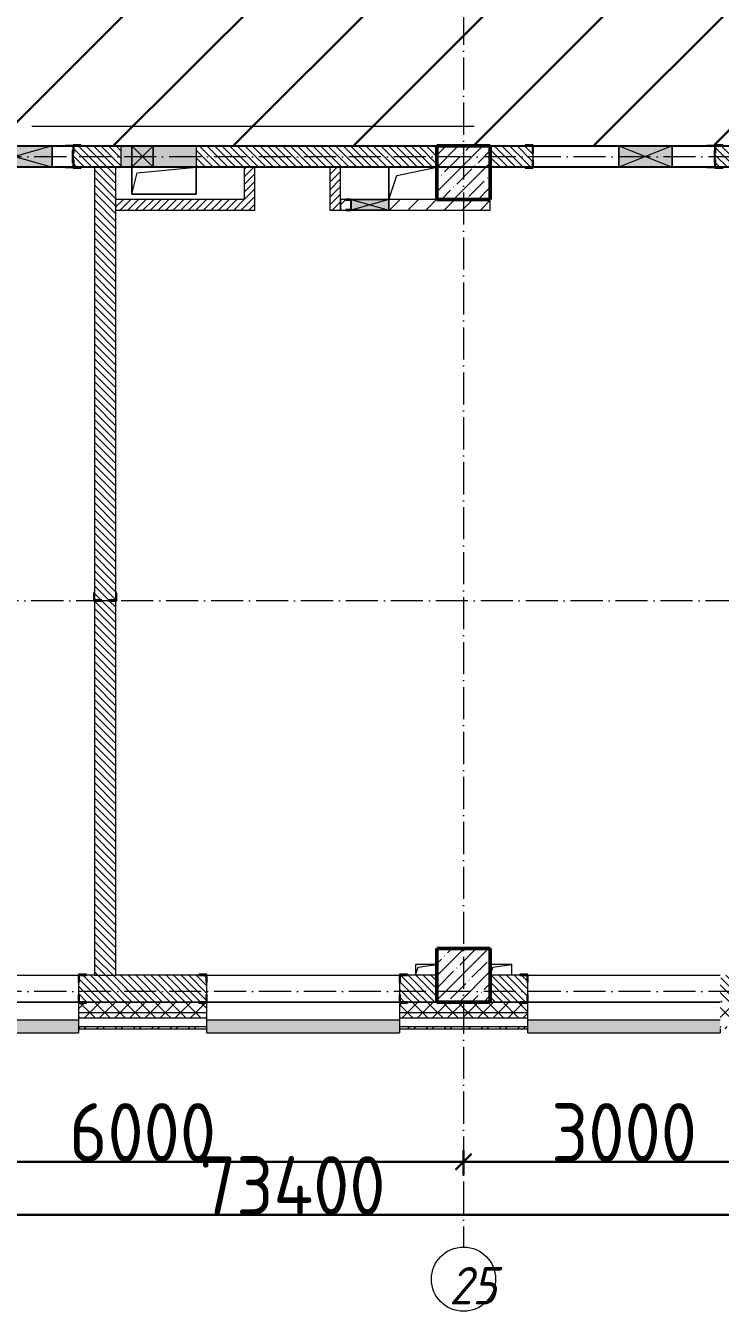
# Model space of a CAD drawing. Header units: millimetres. Extents: x 35697 to 388678, y -91946 to 171347.
# Drawn here: x 315628 to 322121, y -34572 to -22559 of the extents above; entities that cross this region are included whole.
import ezdxf

# ---------------------------------------------------------------- set-up
doc = ezdxf.new("R2010")
doc.units = ezdxf.units.MM
doc.linetypes.add('50_200_ШТРИХ_1Т_ш5_п1_п1_', pattern=[700, 500, -100, 0, -100])
for name, color, linetype, lineweight in [('2.1) ПГП окна 2.8 м', 5, 'Continuous', 30), ('A-____-____-DIMS', 7, 'Continuous', 9), ('A-DETL-GENF-OTLN', 7, 'Continuous', 9), ('A-DETL-GENF-OTLN-2', 7, 'Continuous', 5), ('A-FLOR-____-OTLN', 7, 'Continuous', 9), ('A-GENM-____-MCUT', 7, 'Continuous', 25), ('A-GENM-____-OTLN', 7, 'Continuous', 9), ('A-GENM-____-OTLN-1', 7, 'Continuous', 25), ('A-GLAZ-____-OTLN', 7, 'Continuous', 9), ('A-WALL-____-MCUT', 7, 'Continuous', 13), ('A-WALL-____-MCUT-1', 7, 'Continuous', 9), ('A-WALL-____-OTLN', 7, 'Continuous', 9), ('A-WALL-____-PATT-1', 7, 'Continuous', 9), ('A-WALL-FNSH-MCUT-1', 7, 'Continuous', 9), ('I-WALL-____-OTLN', 7, 'Continuous', 9), ('S-COLS-____-MCUT', 7, 'Continuous', 50), ('S-COLS-____-OTLN', 7, 'Continuous', 9), ('S-GRID-____-IDEN', 7, 'Continuous', 9), ('S-GRID-____-OTLN-1', 7, '50_200_ШТРИХ_1Т_ш5_п1_п1_', 9), ('стяжа', 7, 'Continuous', 30)]:
    doc.layers.add(name, color=color, linetype=linetype, lineweight=lineweight)
doc.layers.add('A-DETL-GENF-OTLN-3', color=9, linetype='Continuous', lineweight=9, true_color=0x808080)
doc.layers.add('A-GLAZ-____-OTLN-1', color=7, linetype='Continuous', lineweight=9, true_color=0xc0c0c0)
doc.styles.add('ISOCPEUR_I_9', font='isocpeui.ttf', dxfattribs={"width": 0.9, "height": 250})
doc.styles.add('СПДС', font='isocpeur.ttf', dxfattribs={"width": 0.9})
doc.dimstyles.new('ISO-2_5_0_9К_БОЛЬШОЙ_ОСИ', dxfattribs={"dimscale": 304.8, "dimtxt": 248.995294, "dimasz": 0.492126, "dimexe": 0.393701, "dimexo": 0, "dimgap": 0, "dimtad": 1, "dimdec": 0, "dimzin": 0, "dimdsep": 46, "dimtxsty": 'ISOCPEUR_I_9', "dimblk1": 'OBLIQUE', "dimblk2": 'OBLIQUE', "dimsah": 1, "dimcen": 0.09, "dimdle": 0.393701, "dimazin": 0, "dimtfac": 1, "dimtdec": 4, "dimtix": 1, "dimtmove": 0, "dimatfit": 3, "dimfxl": 1, "dimtvp": 1, "dimtolj": 1, "dimtzin": 0, "dimarcsym": 2})
pattern_1 = [(135, (283770.707, -86863.456), (-35.35534, -35.35534), [])]
pattern_2 = [(45, (283770.71, -86863.46), (-70.71068, 70.71068), []), (135, (283770.71, -86863.46), (-70.71068, -70.71068), [])]
pattern_3 = [(45, (283770.707, -86863.456), (-35.35534, 35.35534), [])]

# ---------------------------------------------------------------- blocks, each defined once
blk = doc.blocks.new('BSC_Колонна _Прямоугольная - 500х500-V14-АР1_План отверстий 3 этажа в осях 1-64_Ю-ЯЯ')
at = {"layer": 'S-COLS-____-OTLN'}
h = blk.add_hatch(dxfattribs=at)
h.set_pattern_fill('FP_21', color=256, style=0, pattern_type=2)
h.set_pattern_definition([(45, (-35950, -55431.04), (-114.04925, 114.04925), []), (45, (-35835.95, -55431.04), (-114.04925, 114.04925), [201.613, -40.323, 3.353, -36.97])])
h.paths.add_polyline_path([(-250, -250), (250, -250), (250, 250), (-250, 250), (-250, 178)], flags=0)
at = {"layer": 'S-COLS-____-MCUT'}
for p, q in [((250, 250), (-250, 250)), ((-250, 250), (-250, -250)), ((250, -250), (250, 250)), ((-250, -250), (250, -250))]:
    blk.add_line(p, q, dxfattribs=at)
blk = doc.blocks.new('BSC_Колонна _Прямоугольная - 500х500-V15-АР1_План отверстий 3 этажа в осях 1-64_Ю-ЯЯ')
at = {"layer": 'S-COLS-____-OTLN'}
h = blk.add_hatch(dxfattribs=at)
h.set_pattern_fill('FP_22', color=256, style=0, pattern_type=2)
h.set_pattern_definition([(45, (-35950, -62931.04), (-114.04925, 114.04925), []), (45, (-35835.95, -62931.04), (-114.04925, 114.04925), [201.613, -40.323, 3.353, -36.97])])
h.paths.add_polyline_path([(-250, -250), (250, -250), (250, 250), (-250, 250)], flags=0)
at = {"layer": 'S-COLS-____-MCUT'}
for p, q in [((250, 250), (-250, 250)), ((-250, 250), (-250, -250)), ((250, -250), (250, 250)), ((-250, -250), (250, -250))]:
    blk.add_line(p, q, dxfattribs=at)
blk = doc.blocks.new('Фахверк_СКБ_Уголок - 250_2700-27497298-АР1_План отверстий 3 этажа в осях 1-64_Ю-ЯЯ')
at = {"layer": 'A-GENM-____-MCUT'}
for p, q in [((200, 181), (125, 181)), ((125, 181), (125, 106)), ((131, 106), (131, 175)), ((131, 175), (200, 175)), ((200, 175), (200, 181)), ((125, 106), (131, 106)), ((131, -6), (125, -6)), ((125, -6), (125, -81)), ((125, -81), (200, -81)), ((131, -75), (131, -6)), ((200, -75), (131, -75)), ((200, -81), (200, -75))]:
    blk.add_line(p, q, dxfattribs=at)
blk = doc.blocks.new('Фахверк_СКБ_Уголок - 200_3960-28268576-АР1_План отверстий 3 этажа в осях 1-64_Ю-ЯЯ')
at = {"layer": 'A-GENM-____-MCUT'}
for p, q in [((200, 156), (125, 156)), ((125, 156), (125, 81)), ((131, 81), (131, 150)), ((131, 150), (200, 150)), ((200, 150), (200, 156)), ((125, 81), (131, 81)), ((131, 19), (125, 19)), ((125, 19), (125, -56)), ((131, -50), (131, 19)), ((125, -56), (200, -56)), ((200, -50), (131, -50)), ((200, -56), (200, -50))]:
    blk.add_line(p, q, dxfattribs=at)
blk = doc.blocks.new('154_Стойка_СКБ_Уголок - СМ-2480_200-28346303-АР1_План отверстий 3 этажа в осях 1-64_Ю-ЯЯ')
at = {"layer": 'A-GENM-____-MCUT'}
for p, q in [((125, 156), (125, 81)), ((200, 156), (125, 156)), ((131, 81), (131, 150)), ((131, 150), (200, 150)), ((200, 150), (200, 156)), ((125, 81), (131, 81)), ((131, 19), (125, 19)), ((125, 19), (125, -56)), ((131, -50), (131, 19)), ((125, -56), (200, -56)), ((200, -50), (131, -50)), ((200, -56), (200, -50))]:
    blk.add_line(p, q, dxfattribs=at)
blk = doc.blocks.new('Стойка_Влож_Полоса боковая - Полоса-V164-АР1_План отверстий 3 этажа в осях 1-64_Ю-ЯЯ')
at = {"layer": 'A-GENM-____-OTLN'}
for p, q in [((-5, 60), (0, 60)), ((-5, -60), (-5, 60)), ((0, 31), (0, -31)), ((0, -60), (-5, -60))]:
    blk.add_line(p, q, dxfattribs=at)
blk = doc.blocks.new('Стойка_Влож_Уголок_Опорный - Уголок-28213941-АР1_План отверстий 3 этажа в осях 1-64_Ю-ЯЯ')
at = {"layer": 'A-GENM-____-OTLN'}
for p, q in [((-212, -6), (-212, 0)), ((0, 0), (0, -6)), ((-212, -75), (-212, -6)), ((-212, -6), (-206, -6)), ((-212, -75), (-206, -75)), ((-6, -6), (0, -6)), ((-6, -75), (0, -75)), ((0, -6), (0, -75))]:
    blk.add_line(p, q, dxfattribs=at)
blk = doc.blocks.new('Фахверк_СКБ_Уголок - 200_3960-28339211-АР1_План отверстий 3 этажа в осях 1-64_Ю-ЯЯ')
at = {"layer": 'A-GENM-____-MCUT'}
for p, q in [((125, 156), (50, 156)), ((50, 156), (50, 150)), ((50, 150), (119, 150)), ((119, 150), (119, 81)), ((125, 81), (125, 156)), ((119, 81), (125, 81)), ((125, 19), (119, 19)), ((119, 19), (119, -50)), ((125, -56), (125, 19)), ((119, -50), (50, -50)), ((50, -50), (50, -56)), ((50, -56), (125, -56))]:
    blk.add_line(p, q, dxfattribs=at)
blk = doc.blocks.new('AR_Отверстие Ниша - Лючок-36918136-АР1_План отверстий 3 этажа в осях 1-64_Ю-ЯЯ')
at = {"layer": 'A-GLAZ-____-OTLN'}
h = blk.add_hatch(color=256, dxfattribs=at)
h.paths.add_polyline_path([(-350, -100), (-250, -100), (-250, 100), (-350, 100)], flags=0)
h.paths.add_polyline_path([(350, -100), (350, 100), (-50, 100), (-50, -100)], flags=0)
for p, q in [((-350, 100), (-250, 100)), ((-350, -100), (-350, 100)), ((-50, 100), (350, 100)), ((350, 100), (350, -100)), ((-250, -100), (-350, -100)), ((350, -100), (-50, -100))]:
    blk.add_line(p, q, dxfattribs=at)
blk = doc.blocks.new('AR_Отверстие прямоугольное _в стене_ - AR_Отверстие прямоугольное _в стене__ВК-32405534-АР1_План отверстий 3 этажа в осях 1-64_Ю-ЯЯ')
at = {"layer": 'A-GLAZ-____-OTLN'}
blk.add_hatch(color=256, dxfattribs=at).paths.add_polyline_path([(100, -100), (100, 100), (-100, 100), (-100, -100)], flags=0)
at = {"layer": 'A-DETL-GENF-OTLN'}
for p, q in [((-100, -100), (-100, 100)), ((-100, 100), (100, 100)), ((100, 100), (-100, -100)), ((-100, 100), (100, -100)), ((100, 100), (-100, 100)), ((-100, 100), (-100, -100)), ((100, 100), (100, -100)), ((100, -100), (100, 100)), ((100, -100), (-100, -100)), ((-100, -100), (100, -100))]:
    blk.add_line(p, q, dxfattribs=at)
blk = doc.blocks.new('AR_Отверстие прямоугольное _в плите_ - AR_Отверстие прямоугольное _в плите_-30459255-АР1_План отверстий 3 этажа в осях 1-64_Ю-ЯЯ')
at = {"layer": 'A-GENM-____-OTLN'}
for p, q in [((-300, 125), (-300, -125)), ((-250, 75), (300, 125)), ((300, -125), (300, 125)), ((-300, -125), (-250, 75)), ((-300, -125), (300, -125))]:
    blk.add_line(p, q, dxfattribs=at)
blk = doc.blocks.new('AR_Отверстие прямоугольное _в плите_ - AR_Отверстие прямоугольное _в плите_-V178-АР1_План отверстий 3 этажа в осях 1-64_Ю-ЯЯ')
at = {"layer": 'A-GENM-____-OTLN'}
for p, q in [((100, 50), (-100, 50)), ((-100, -50), (-75, 25)), ((-75, 25), (100, 50)), ((100, -50), (100, 50))]:
    blk.add_line(p, q, dxfattribs=at)
blk = doc.blocks.new('AR_Отверстие прямоугольное _в плите_ - AR_Отверстие прямоугольное _в плите_-V185-АР1_План отверстий 3 этажа в осях 1-64_Ю-ЯЯ')
at = {"layer": 'A-GENM-____-OTLN'}
for p, q in [((100, 50), (-100, 50)), ((-100, 50), (-100, -50)), ((-100, -50), (-75, 25)), ((-75, 25), (100, 50))]:
    blk.add_line(p, q, dxfattribs=at)
blk = doc.blocks.new('AR_Отверстие прямоугольное _в плите_ - AR_Отверстие прямоугольное _в плите_-V198-АР1_План отверстий 3 этажа в осях 1-64_Ю-ЯЯ')
at = {"layer": 'A-GENM-____-OTLN'}
for p, q in [((-225, 150), (-225, -150)), ((-150, 75), (225, 150)), ((-225, -150), (-150, 75))]:
    blk.add_line(p, q, dxfattribs=at)
blk = doc.blocks.new('Отлив_СКБ - Отлив витража_120_НВФ-31885687-АР1_План отверстий 3 этажа в осях 1-64_Ю-ЯЯ')
at = {"layer": 'A-GLAZ-____-OTLN-1'}
for points in [[(0, -2), (1800, -2), (1800, 0), (0, 0)], [(945, -120), (1800, -120), (1800, -2), (0, -2), (0, -120), (878, -120)]]:
    blk.add_hatch(color=256, dxfattribs=at).paths.add_polyline_path(points, flags=0)
at = {"layer": 'A-GLAZ-____-OTLN'}
for p, q in [((0, 0), (1800, 0)), ((1800, -2), (0, -2)), ((0, -120), (0, -83)), ((0, -120), (1800, -120)), ((1800, -83), (1800, -120))]:
    blk.add_line(p, q, dxfattribs=at)
blk = doc.blocks.new('AR_Отверстие прямоугольное _в стене_ - AR_Отверстие прямоугольное _в стене__ОВ-36917871-АР1_План отверстий 3 этажа в осях 1-64_Ю-ЯЯ')
at = {"layer": 'A-GLAZ-____-OTLN'}
blk.add_hatch(color=256, dxfattribs=at).paths.add_polyline_path([(350, -100), (350, 100), (-350, 100), (-350, -100)], flags=0)
at = {"layer": 'A-DETL-GENF-OTLN'}
for p, q in [((-350, -100), (-350, 100)), ((-350, 100), (350, 100)), ((350, 100), (-350, -100)), ((-350, 100), (350, -100)), ((350, 100), (-350, 100)), ((-350, 100), (-350, -100)), ((350, 100), (350, -100)), ((350, -100), (350, 100)), ((350, -100), (-350, -100)), ((-350, -100), (350, -100))]:
    blk.add_line(p, q, dxfattribs=at)
blk = doc.blocks.new('AR_Отверстие прямоугольное _в стене_ - AR_Отверстие прямоугольное _в стене__ОВ-36925132-АР1_План отверстий 3 этажа в осях 1-64_Ю-ЯЯ')
at = {"layer": 'A-GLAZ-____-OTLN'}
blk.add_hatch(color=256, dxfattribs=at).paths.add_polyline_path([(-175, -50), (175, -50), (175, 50), (-175, 50), (-175, -47)], flags=0)
at = {"layer": 'A-DETL-GENF-OTLN'}
for p, q in [((-175, 50), (175, 50)), ((175, 50), (-175, -50)), ((-175, 50), (175, -50)), ((175, 50), (-175, 50)), ((175, 50), (175, -50)), ((175, -50), (175, 50)), ((175, -50), (-175, -50)), ((-175, -50), (175, -50))]:
    blk.add_line(p, q, dxfattribs=at)
blk = doc.blocks.new('AR_Отверстие прямоугольное _в стене_ - AR_Отверстие прямоугольное _в стене__ОВ-36924659-АР1_План отверстий 3 этажа в осях 1-64_Ю-ЯЯ')
at = {"layer": 'A-GLAZ-____-OTLN'}
blk.add_hatch(color=256, dxfattribs=at).paths.add_polyline_path([(250, -100), (250, 100), (-250, 100), (-250, -100)], flags=0)
at = {"layer": 'A-DETL-GENF-OTLN'}
for p, q in [((-250, -100), (-250, 100)), ((-250, 100), (250, 100)), ((250, 100), (-250, -100)), ((-250, 100), (250, -100)), ((250, 100), (-250, 100)), ((-250, 100), (-250, -100)), ((250, 100), (250, -100)), ((250, -100), (250, 100)), ((250, -100), (-250, -100)), ((-250, -100), (250, -100))]:
    blk.add_line(p, q, dxfattribs=at)
blk = doc.blocks.new('154_Фахверк_СКБ_Швеллер - Тип_100_3960_зеркало-36793856-АР1_План отверстий 3 этажа в осях 1-64_Ю-ЯЯ')
at = {"layer": 'A-GENM-____-MCUT'}
for p, q in [((175, 50), (125, 50)), ((125, 50), (125, -50)), ((128, 47), (175, 47)), ((128, -47), (128, 47)), ((175, 47), (175, 50)), ((125, -50), (175, -50)), ((175, -47), (128, -47)), ((175, -50), (175, -47))]:
    blk.add_line(p, q, dxfattribs=at)
blk = doc.blocks.new('DET_L_Имитация разреза_ISO2-5 - Низ-29858842-АР1_План отверстий 3 этажа в осях 1-64_Ю-ЯЯ')
at = {"layer": 'A-DETL-GENF-OTLN-3'}
blk.add_line((143, 0), (4276, 0), dxfattribs=at)
blk = doc.blocks.new('Ось сетки - Круг_Ø6_00__ISO-2_5_0_9K_-25732049-АР1_План отверстий 3 этажа в осях 1-64_Ю-ЯЯ')
at = {"layer": 'S-GRID-____-IDEN'}
blk.add_circle((0, 0), 3, dxfattribs=at)
blk = doc.blocks.new('_Oblique')
at = {"color": 0, "linetype": 'ByBlock', "lineweight": -2}
blk.add_line((-0.5, -0.5), (0.5, 0.5), dxfattribs=at)
blk = doc.blocks.new('*D2166')
at = {"layer": 'A-____-____-DIMS', "color": 0, "lineweight": -2, "transparency": 16777216}
for p, q in [((313721, -33069), (313721, -33295)), ((319721, -33069), (319721, -33295)), ((313601, -33175), (319841, -33175))]:
    blk.add_line(p, q, dxfattribs=at)
at = {"layer": 'Defpoints', "color": 0, "transparency": 16777216}
for p in [(313721, -33069), (319721, -33069), (319721, -33175)]:
    blk.add_point(p, dxfattribs=at)
at = {"layer": 'A-____-____-DIMS', "color": 0, "lineweight": -2, "transparency": 16777216, "xscale": 150, "yscale": 150, "zscale": 150, "rotation": 180}
blk.add_blockref('_Oblique', (313721, -33175), dxfattribs=at)
at = {"layer": 'A-____-____-DIMS', "color": 0, "lineweight": -2, "transparency": 16777216, "xscale": 150, "yscale": 150, "zscale": 150}
blk.add_blockref('_Oblique', (319721, -33175), dxfattribs=at)
at = {"layer": 'A-____-____-DIMS', "color": 0, "transparency": 16777216, "insert": (316721, -32901), "char_height": 548.6, "attachment_point": 5, "style": 'СПДС'}
blk.add_mtext('\\A1;6000', dxfattribs=at)
blk = doc.blocks.new('*D2167')
at = {"layer": 'A-____-____-DIMS', "color": 0, "lineweight": -2, "transparency": 16777216}
for p, q in [((319721, -33069), (319721, -33295)), ((322721, -33069), (322721, -33295)), ((319601, -33175), (322841, -33175))]:
    blk.add_line(p, q, dxfattribs=at)
at = {"layer": 'Defpoints', "color": 0, "transparency": 16777216}
for p in [(319721, -33069), (322721, -33069), (322721, -33175)]:
    blk.add_point(p, dxfattribs=at)
at = {"layer": 'A-____-____-DIMS', "color": 0, "lineweight": -2, "transparency": 16777216, "xscale": 150, "yscale": 150, "zscale": 150, "rotation": 180}
blk.add_blockref('_Oblique', (319721, -33175), dxfattribs=at)
at = {"layer": 'A-____-____-DIMS', "color": 0, "lineweight": -2, "transparency": 16777216, "xscale": 150, "yscale": 150, "zscale": 150}
blk.add_blockref('_Oblique', (322721, -33175), dxfattribs=at)
at = {"layer": 'A-____-____-DIMS', "color": 0, "transparency": 16777216, "insert": (321221, -32901), "char_height": 548.6, "attachment_point": 5, "style": 'СПДС'}
blk.add_mtext('\\A1;3000', dxfattribs=at)
blk = doc.blocks.new('*D2179')
at = {"layer": 'A-____-____-DIMS', "color": 0, "lineweight": -2, "transparency": 16777216}
for p, q in [((281421, -33566), (281421, -33792)), ((354821, -33566), (354821, -33792)), ((281301, -33672), (354941, -33672))]:
    blk.add_line(p, q, dxfattribs=at)
at = {"layer": 'Defpoints', "color": 0, "transparency": 16777216}
for p in [(281421, -33566), (354821, -33566), (354821, -33672)]:
    blk.add_point(p, dxfattribs=at)
at = {"layer": 'A-____-____-DIMS', "color": 0, "lineweight": -2, "transparency": 16777216, "xscale": 150, "yscale": 150, "zscale": 150, "rotation": 180}
blk.add_blockref('_Oblique', (281421, -33672), dxfattribs=at)
at = {"layer": 'A-____-____-DIMS', "color": 0, "lineweight": -2, "transparency": 16777216, "xscale": 150, "yscale": 150, "zscale": 150}
blk.add_blockref('_Oblique', (354821, -33672), dxfattribs=at)
at = {"layer": 'A-____-____-DIMS', "color": 0, "transparency": 16777216, "insert": (318121, -33397), "char_height": 548.6, "attachment_point": 5, "style": 'СПДС'}
blk.add_mtext('\\A1;73400', dxfattribs=at)
blk = doc.blocks.new('3эт')
at = {"layer": 'S-GRID-____-OTLN-1', "color": 251, "ltscale": 0.6, "true_color": 0x636466}
for p, q in [((319720.7, 4029.4), (319720.7, -33971.9)), ((387845.1, -23782.4), (279101.9, -23782.4)), ((359250.7, -27932.4), (279101.9, -27932.4)), ((387845.1, -31582.4), (279101.9, -31582.4))]:
    blk.add_line(p, q, dxfattribs=at)
at = {"layer": 'S-GRID-____-IDEN', "xscale": 99.99999999999993, "yscale": 99.99999999999993, "zscale": 99.99999999999993, "rotation": 180}
blk.add_blockref('Ось сетки - Круг_Ø6_00__ISO-2_5_0_9K_-25732049-АР1_План отверстий 3 этажа в осях 1-64_Ю-ЯЯ', (319720.7, -34271.9), dxfattribs=at)
at = {"layer": 'S-GRID-____-IDEN', "insert": (319586.3, -34157.9), "char_height": 350, "width": 404.05, "attachment_point": 1, "style": 'ISOCPEUR_I_9'}
blk.add_mtext('25', dxfattribs=at)
at = {"layer": 'A-____-____-DIMS'}
for base, p1, p2, override, picture, middle in [((319720.7, -33175), (313720.7, -33068.9), (319720.7, -33068.9), {"dimtxt": 1.8, "dimpost": '<>', "dimtxsty": 'СПДС', "dimfxl": 6000}, '*D2166', (316720.7, -32900.7)), ((322720.7, -33175), (319720.7, -33068.9), (322720.7, -33068.9), {"dimtxt": 1.8, "dimpost": '<>', "dimtxsty": 'СПДС', "dimfxl": 3000}, '*D2167', (321220.7, -32900.7)), ((354820.7, -33671.8), (281420.7, -33565.7), (354820.7, -33565.7), {"dimtxt": 1.8, "dimpost": '<>', "dimtxsty": 'СПДС', "dimfxl": 73400}, '*D2179', (318120.7, -33397.5))]:
    dim = blk.add_linear_dim(base=base, p1=p1, p2=p2, dimstyle='ISO-2_5_0_9К_БОЛЬШОЙ_ОСИ', override=override, dxfattribs=at)
    dim.commit()
    dim.dimension.update_dxf_attribs({"geometry": picture, "text_midpoint": middle})

msp = doc.modelspace()

# ---------------------------------------------------------------- hatches: boundary and pattern name
at = {"layer": '2.1) ПГП окна 2.8 м'}
h = msp.add_hatch(dxfattribs=at)
h.set_pattern_fill('ANSI31', color=5, scale=250)
h.paths.add_polyline_path([(291171, -10232), (291096, -10232), (291096, -10238), (291021, -10238), (291021, -10232), (290671, -10232), (289771, -10232), (289321, -10232), (289321, -15457), (289327, -15457), (289327, -15532), (289325, -16432), (289327, -16432), (289327, -16507), (289321, -19182), (289321, -19682), (289321, -20007), (289327, -20007), (289327, -20082), (289321, -20182), (289321, -21132), (289321, -21782), (289327, -21782), (289327, -21857), (289321, -24832), (289571, -24832), (291171, -24832), (291371, -24832), (291371, -23682), (291621, -23682), (292721, -23682), (293121, -23682), (294221, -23682), (297676, -23682), (297676, -23676), (297751, -23676), (297757, -23676), (297826, -23676), (298676, -23677), (298676, -23676), (298745, -23676), (298751, -23676), (298826, -23676), (300046, -23677), (300046, -23676), (300121, -23676), (300127, -23676), (300196, -23676), (301271, -23677), (301271, -23676), (301346, -23676), (302696, -23677), (302696, -23676), (302771, -23676), (302777, -23676), (302846, -23676), (304971, -23677), (304971, -23232), (305225, -23232), (305271, -23232), (305971, -23232), (306017, -23232), (306196, -23232), (306646, -23232), (307271, -23232), (307471, -23232), (307471, -23432), (307471, -23432), (307471, -23682), (308646, -23682), (308646, -23676), (308721, -23676), (308727, -23676), (308796, -23676), (309421, -23677), (309421, -23676), (309496, -23676), (309596, -23676), (309596, -23676), (309671, -23676), (310371, -23677), (310371, -23676), (310471, -23676), (310471, -23682), (310996, -23682), (310996, -23676), (311071, -23676), (311771, -23677), (311771, -23676), (311846, -23676), (311946, -23676), (311946, -23676), (312021, -23676), (312646, -23677), (312646, -23676), (312715, -23676), (312721, -23676), (312796, -23676), (314296, -23677), (314296, -23676), (314371, -23676), (315996, -23677), (315996, -23676), (316065, -23676), (316071, -23676), (316146, -23676), (320296, -23677), (320296, -23676), (320371, -23676), (321996, -23677), (321996, -23676), (322065, -23676), (322071, -23676), (322146, -23676), (328971, -23678), (328971, -19332), (328671, -19332), (328671, -19432), (328471, -19432), (328471, -19332), (328121, -19332), (326321, -19332), (326321, -19682), (325721, -19682), (325721, -19432), (325521, -19432), (325521, -19332), (324996, -19332), (324996, -19338), (324921, -19338), (324921, -19332), (323121, -19332), (323121, -19338), (323021, -19338), (323021, -19682), (322421, -19682), (322421, -19432), (322221, -19432), (322221, -19332), (321796, -19332), (321796, -19338), (321721, -19338), (319921, -19332), (319921, -19338), (319846, -19338), (319771, -19332), (319771, -19682), (319171, -19682), (319171, -19432), (318971, -19432), (318971, -19332), (318596, -19332), (318596, -19338), (318521, -19338), (316721, -19332), (316721, -19338), (316646, -19338), (316171, -19332), (316171, -19682), (315571, -19682), (315571, -19332), (315396, -19332), (315396, -19338), (315321, -19338), (313521, -19332), (313521, -19338), (313446, -19338), (313221, -19335), (313221, -19432), (313021, -19432), (313021, -19682), (312421, -19682), (312421, -19432), (312218, -19432), (312243, -19357), (312421, -19332), (312421, -19082), (312196, -19082), (312127, -19082), (312127, -19151), (312121, -19263), (312121, -19151), (312121, -19082), (310321, -19082), (310321, -19151), (310321, -19263), (310321, -19338), (310246, -19338), (307471, -19332), (307471, -19682), (306871, -19682), (306871, -19382), (306771, -19382), (306771, -19182), (302071, -19182), (302071, -19382), (301971, -19382), (301971, -19682), (301471, -19682), (301471, -19382), (301371, -19382), (301371, -19182), (297371, -19182), (297371, -19382), (297271, -19382), (297271, -19682), (296771, -19682), (296771, -19382), (296671, -19382), (296671, -19182), (293771, -19182), (293771, -19382), (293671, -19382), (293671, -19682), (293171, -19682), (293171, -19382), (293071, -19382), (293071, -19182), (291971, -19182), (291971, -19382), (291171, -19382), (291171, -18582), (291371, -18582), (291371, -12832), (291171, -12832), (291171, -12232), (291171, -12032)])
h.paths.add_polyline_path([(298408, -21962), (300066, -21962), (300066, -20762), (298408, -20762)], flags=24)
at = {"layer": 'A-WALL-____-PATT-1'}
h = msp.add_hatch(dxfattribs=at)
h.set_pattern_fill('FP_9', color=256, style=0, pattern_type=2)
h.set_pattern_definition(pattern_1)
h.paths.add_polyline_path([(319471, -23882), (319471, -23682), (317221, -23682), (317221, -23882), (319106, -23882)], flags=0)
h.paths.add_polyline_path([(316077, -23882), (316521, -23882), (316521, -23682), (316077, -23682), (316077, -23751), (316071, -23751), (316071, -23813), (316077, -23813), (316077, -23842)], flags=0)
h.paths.add_polyline_path([(314296, -23882), (314365, -23882), (314365, -23813), (314371, -23813), (314371, -23751), (314365, -23751), (314365, -23682), (313971, -23682), (313971, -23882)], flags=0)
h = msp.add_hatch(dxfattribs=at)
h.set_pattern_fill('FP_9', color=256, style=0, pattern_type=2)
h.set_pattern_definition(pattern_1)
h.paths.add_polyline_path([(320296, -23882), (320365, -23882), (320365, -23813), (320371, -23813), (320371, -23751), (320365, -23751), (320365, -23682), (319971, -23682), (319971, -23882), (320165, -23882)], flags=0)
h.paths.add_polyline_path([(322077, -23882), (322471, -23882), (322471, -23682), (322077, -23682), (322077, -23751), (322071, -23751), (322071, -23813), (322077, -23813), (322077, -23842)], flags=0)
h = msp.add_hatch(dxfattribs=at)
h.set_pattern_fill('FP_9', color=256, style=0, pattern_type=2)
h.set_pattern_definition(pattern_1)
h.paths.add_polyline_path([(316471, -31432), (316471, -27932), (316402, -27932), (316402, -27926), (316471, -27926), (316471, -23882), (316271, -23882), (316271, -27926), (316340, -27926), (316340, -27932), (316271, -27932), (316271, -31432), (316455, -31432)], flags=0)
h = msp.add_hatch(dxfattribs=at)
h.set_pattern_fill('FP_8', color=256, style=0, pattern_type=2)
h.set_pattern_definition(pattern_3)
h.paths.add_polyline_path([(317771, -24282), (317771, -23882), (317671, -23882), (317671, -24282)], flags=0)
h = msp.add_hatch(dxfattribs=at)
h.set_pattern_fill('FP_8', color=256, style=0, pattern_type=2)
h.set_pattern_definition(pattern_3)
h.paths.add_polyline_path([(318571, -24282), (318571, -23882), (318471, -23882), (318471, -24282)], flags=0)
h = msp.add_hatch(dxfattribs=at)
h.set_pattern_fill('FP_8', color=256, style=0, pattern_type=2)
h.set_pattern_definition(pattern_3)
h.paths.add_polyline_path([(316471, -24282), (317671, -24282), (317671, -24182), (316471, -24182)], flags=0)
h = msp.add_hatch(dxfattribs=at)
h.set_pattern_fill('FP_7', color=256, style=0, pattern_type=2)
h.set_pattern_definition([(45, (283770.71, -86863.46), (-84.85281, 84.85281), [])])
h.paths.add_polyline_path([(318621, -24282), (318621, -24279), (318668, -24279), (318668, -24185), (318621, -24185), (318621, -24182), (318571, -24182), (318571, -24282)], flags=0)
h.paths.add_polyline_path([(319971, -24282), (319971, -24182), (319021, -24182), (319021, -24282), (319471, -24282)], flags=0)
h = msp.add_hatch(dxfattribs=at)
h.set_pattern_fill('FP_9', color=256, style=0, pattern_type=2)
h.set_pattern_definition(pattern_1)
h.paths.add_polyline_path([(317315, -31682), (317315, -31613), (317321, -31613), (317321, -31501), (317315, -31501), (317315, -31432), (316127, -31432), (316127, -31501), (316121, -31501), (316121, -31613), (316127, -31613), (316127, -31682), (317246, -31682)], flags=0)
h.paths.add_polyline_path([(319127, -31682), (319471, -31682), (319471, -31432), (319127, -31432), (319127, -31501), (319121, -31501), (319121, -31613), (319127, -31613)], flags=0)
h.paths.add_polyline_path([(314246, -31682), (314315, -31682), (314315, -31613), (314321, -31613), (314321, -31501), (314315, -31501), (314315, -31432), (313971, -31432), (313971, -31682)], flags=0)
h = msp.add_hatch(dxfattribs=at)
h.set_pattern_fill('FP_9', color=256, style=0, pattern_type=2)
h.set_pattern_definition(pattern_1)
h.paths.add_polyline_path([(322471, -31682), (322471, -31432), (322127, -31432), (322127, -31501), (322121, -31501), (322121, -31613), (322127, -31613), (322127, -31682), (322196, -31682)], flags=0)
h.paths.add_polyline_path([(319990, -31682), (320315, -31682), (320315, -31613), (320321, -31613), (320321, -31501), (320315, -31501), (320315, -31432), (319971, -31432), (319971, -31682)], flags=0)
h = msp.add_hatch(dxfattribs=at)
h.set_pattern_fill('FP_4', color=256, style=0, pattern_type=2)
h.set_pattern_definition(pattern_2)
h.paths.add_polyline_path([(357990, -31782), (358071, -31782), (358071, -31682), (351721, -31682), (351721, -31782), (354455, -31782)], flags=0)
h.paths.add_polyline_path([(347385, -31782), (347771, -31782), (347771, -31688), (347696, -31688), (347696, -31682), (346746, -31682), (346746, -31688), (346671, -31688), (346671, -31782), (347021, -31782)], flags=0)
h.paths.add_polyline_path([(349153, -31782), (350721, -31782), (350721, -31682), (348846, -31682), (348846, -31688), (348771, -31688), (348771, -31782)], flags=0)
h.paths.add_polyline_path([(343746, -31782), (344871, -31782), (344871, -31688), (344796, -31688), (344796, -31682), (343746, -31682), (343746, -31688), (343671, -31688), (343671, -31782), (343677, -31782)], flags=0)
h.paths.add_polyline_path([(341871, -31782), (341871, -31688), (341796, -31688), (341796, -31682), (340746, -31682), (340746, -31688), (340671, -31688), (340671, -31782), (341199, -31782)], flags=0)
h.paths.add_polyline_path([(337746, -31782), (338871, -31782), (338871, -31688), (338796, -31688), (338796, -31682), (337746, -31682), (337746, -31688), (337671, -31688), (337671, -31782)], flags=0)
h.paths.add_polyline_path([(335796, -31782), (335871, -31782), (335871, -31688), (335796, -31688), (335796, -31682), (334746, -31682), (334746, -31688), (334671, -31688), (334671, -31782), (335013, -31782)], flags=0)
h.paths.add_polyline_path([(332021, -31782), (332871, -31782), (332871, -31688), (332796, -31688), (332796, -31682), (331746, -31682), (331746, -31688), (331671, -31688), (331671, -31782), (331746, -31782)], flags=0)
h.paths.add_polyline_path([(329711, -31782), (329871, -31782), (329871, -31688), (329796, -31688), (329796, -31682), (328196, -31682), (328196, -31688), (328121, -31688), (328121, -31782), (328827, -31782)], flags=0)
h.paths.add_polyline_path([(326176, -31782), (326321, -31782), (326321, -31688), (326246, -31688), (326246, -31682), (325196, -31682), (325196, -31688), (325121, -31688), (325121, -31782)], flags=0)
h.paths.add_polyline_path([(323321, -31782), (323321, -31688), (323246, -31688), (323246, -31682), (322196, -31682), (322196, -31688), (322121, -31688), (322121, -31782), (322641, -31782)], flags=0)
h.paths.add_polyline_path([(319990, -31782), (320321, -31782), (320321, -31688), (320246, -31688), (320246, -31682), (319196, -31682), (319196, -31688), (319121, -31688), (319121, -31782), (319548, -31782)], flags=0)
h.paths.add_polyline_path([(316196, -31782), (317321, -31782), (317321, -31688), (317246, -31688), (317246, -31682), (316196, -31682), (316196, -31688), (316121, -31688), (316121, -31782), (316127, -31782)], flags=0)
h.paths.add_polyline_path([(313121, -31782), (314321, -31782), (314321, -31688), (314246, -31688), (314246, -31682), (313196, -31682), (313196, -31688), (313121, -31688)], flags=0)
h.paths.add_polyline_path([(311321, -31782), (311321, -31688), (311246, -31688), (311246, -31682), (310196, -31682), (310196, -31688), (310121, -31688), (310121, -31782), (311152, -31782)], flags=0)
h.paths.add_polyline_path([(307196, -31782), (308321, -31782), (308321, -31688), (308246, -31688), (308246, -31682), (307196, -31682), (307196, -31688), (307121, -31688), (307121, -31782), (307127, -31782)], flags=0)
h.paths.add_polyline_path([(305321, -31782), (305321, -31688), (305246, -31688), (305246, -31682), (304196, -31682), (304196, -31688), (304121, -31688), (304121, -31782), (305246, -31782)], flags=0)
h.paths.add_polyline_path([(301971, -31782), (302321, -31782), (302321, -31688), (302246, -31688), (302246, -31682), (301196, -31682), (301196, -31688), (301121, -31688), (301121, -31782), (301471, -31782)], flags=0)
h.paths.add_polyline_path([(300121, -31782), (300121, -31688), (300046, -31688), (300046, -31682), (290321, -31682), (290321, -31782), (299664, -31782)], flags=0)
h.paths.add_polyline_path([(289321, -31782), (289321, -31682), (281321, -31682), (281321, -31782), (287292, -31782)], flags=0)
h = msp.add_hatch(dxfattribs=at)
h.set_pattern_fill('FP_4', color=256, style=0, pattern_type=2)
h.set_pattern_definition(pattern_2)
h.paths.add_polyline_path([(358071, -31832), (358071, -31782), (351721, -31782), (351721, -31832), (357990, -31832)], flags=0)
h.paths.add_polyline_path([(350721, -31832), (350721, -31782), (348771, -31782), (348771, -31832), (349153, -31832)], flags=0)
h.paths.add_polyline_path([(344871, -31832), (344871, -31782), (343671, -31782), (343671, -31832), (343850, -31832)], flags=0)
h.paths.add_polyline_path([(347385, -31832), (347771, -31832), (347771, -31782), (346671, -31782), (346671, -31832)], flags=0)
h.paths.add_polyline_path([(341199, -31832), (341871, -31832), (341871, -31782), (340671, -31782), (340671, -31832)], flags=0)
h.paths.add_polyline_path([(338871, -31832), (338871, -31782), (337671, -31782), (337671, -31832), (338548, -31832)], flags=0)
h.paths.add_polyline_path([(335871, -31832), (335871, -31782), (334671, -31782), (334671, -31832), (335013, -31832)], flags=0)
h.paths.add_polyline_path([(332871, -31832), (332871, -31782), (331671, -31782), (331671, -31832), (332362, -31832)], flags=0)
h.paths.add_polyline_path([(329871, -31832), (329871, -31782), (328121, -31782), (328121, -31832), (329711, -31832)], flags=0)
h.paths.add_polyline_path([(326321, -31832), (326321, -31782), (325121, -31782), (325121, -31832), (326176, -31832)], flags=0)
h.paths.add_polyline_path([(323321, -31832), (323321, -31782), (322121, -31782), (322121, -31832), (322641, -31832)], flags=0)
h.paths.add_polyline_path([(320321, -31832), (320321, -31782), (319121, -31782), (319121, -31832), (319990, -31832)], flags=0)
h.paths.add_polyline_path([(316121, -31832), (317321, -31832), (317321, -31782), (316121, -31782)], flags=0)
h.paths.add_polyline_path([(313804, -31832), (314321, -31832), (314321, -31782), (313121, -31782), (313121, -31832)], flags=0)
h.paths.add_polyline_path([(311152, -31832), (311321, -31832), (311321, -31782), (310121, -31782), (310121, -31832), (310269, -31832)], flags=0)
h.paths.add_polyline_path([(308321, -31832), (308321, -31782), (307121, -31782), (307121, -31832), (307617, -31832)], flags=0)
h.paths.add_polyline_path([(304966, -31832), (305321, -31832), (305321, -31782), (304121, -31782), (304121, -31832)], flags=0)
h.paths.add_polyline_path([(302315, -31832), (302321, -31832), (302321, -31782), (301121, -31782), (301121, -31832), (301431, -31832)], flags=0)
h.paths.add_polyline_path([(299664, -31832), (300121, -31832), (300121, -31782), (290321, -31782), (290321, -31832), (297896, -31832)], flags=0)
h.paths.add_polyline_path([(289321, -31832), (289321, -31782), (281221, -31782), (281221, -31832), (287292, -31832)], flags=0)
h = msp.add_hatch(dxfattribs=at)
h.set_pattern_fill('FP_6', color=256, style=0, pattern_type=2)
h.set_pattern_definition([(45, (283770.71, -86863.46), (-85.53659, 85.53659), []), (45, (283827.73, -86863.46), (-85.53659, 85.53659), [])])
h.paths.add_polyline_path([(328827, -31932), (328986, -31932), (328986, -31912), (328121, -31912), (328121, -31932)], flags=0)
h.paths.add_polyline_path([(326321, -31932), (326321, -31912), (325121, -31912), (325121, -31932), (326176, -31932)], flags=0)
h.paths.add_polyline_path([(323321, -31932), (323321, -31912), (322121, -31912), (322121, -31932), (322641, -31932)], flags=0)
h.paths.add_polyline_path([(320321, -31932), (320321, -31912), (319121, -31912), (319121, -31932), (319990, -31932)], flags=0)
h.paths.add_polyline_path([(317321, -31932), (317321, -31912), (316121, -31912), (316121, -31932), (316455, -31932)], flags=0)
h.paths.add_polyline_path([(313804, -31932), (314321, -31932), (314321, -31912), (313121, -31912), (313121, -31932)], flags=0)
h.paths.add_polyline_path([(311152, -31932), (311321, -31932), (311321, -31912), (310121, -31912), (310121, -31932), (310269, -31932)], flags=0)
h.paths.add_polyline_path([(307121, -31932), (308321, -31932), (308321, -31912), (307121, -31912)], flags=0)
h.paths.add_polyline_path([(304121, -31932), (305321, -31932), (305321, -31912), (304121, -31912)], flags=0)
h.paths.add_polyline_path([(301121, -31932), (302321, -31932), (302321, -31912), (301121, -31912)], flags=0)
h.paths.add_polyline_path([(300121, -31932), (300121, -31912), (290321, -31912), (290321, -31932), (299664, -31932)], flags=0)
h.paths.add_polyline_path([(289321, -31932), (289321, -31912), (281091, -31912), (281091, -31932), (287292, -31932)], flags=0)

# ---------------------------------------------------------------- linework, layer by layer
msp.add_lwpolyline([(294221, -23682), (358221, -23682), (358221, -23882), (294221, -23882)], close=True)
at = {"layer": 'A-FLOR-____-OTLN'}
for p, q in [((316621, -24132), (316621, -23882)), ((317221, -23882), (317221, -24132)), ((319021, -24182), (319021, -23882)), ((317221, -24132), (316621, -24132))]:
    msp.add_line(p, q, dxfattribs=at)
at = {"layer": 'A-WALL-____-MCUT'}
for p, q in [((316521, -23682), (316146, -23682)), ((319471, -23682), (317221, -23682)), ((320296, -23682), (319971, -23682)), ((320371, -23813), (320371, -23751)), ((316146, -23882), (316271, -23882)), ((316271, -23882), (316271, -27857)), ((316471, -27857), (316471, -23882)), ((316471, -23882), (316521, -23882)), ((317221, -23882), (319471, -23882)), ((319971, -23882), (320296, -23882)), ((316271, -27932), (316271, -31432)), ((316471, -31432), (316471, -27932)), ((316271, -31432), (316196, -31432)), ((317246, -31432), (316471, -31432)), ((319471, -31432), (319196, -31432)), ((320246, -31432), (319971, -31432)), ((316121, -31501), (316121, -31613)), ((317321, -31613), (317321, -31501)), ((319121, -31501), (319121, -31613)), ((320321, -31613), (320321, -31501)), ((316121, -31688), (316121, -31912)), ((317321, -31912), (317321, -31688)), ((319121, -31688), (319121, -31912)), ((320321, -31912), (320321, -31688)), ((316121, -31912), (317321, -31912)), ((319121, -31912), (320321, -31912))]:
    msp.add_line(p, q, dxfattribs=at)
at = {"layer": 'A-WALL-____-MCUT-1'}
for p, q in [((316271, -31432), (316471, -31432)), ((317246, -31682), (316196, -31682)), ((316196, -31682), (317246, -31682)), ((319471, -31682), (319196, -31682)), ((319196, -31682), (319471, -31682)), ((320246, -31682), (319971, -31682)), ((319971, -31682), (320246, -31682)), ((317321, -31782), (316121, -31782)), ((317321, -31832), (316121, -31832)), ((320321, -31782), (319121, -31782)), ((320321, -31832), (319121, -31832))]:
    msp.add_line(p, q, dxfattribs=at)
at = {"layer": 'A-WALL-____-OTLN'}
for p, q in [((314321, -31432), (316121, -31432)), ((317321, -31432), (319121, -31432)), ((320321, -31432), (322121, -31432)), ((314321, -31682), (316121, -31682)), ((316121, -31682), (314321, -31682)), ((317321, -31682), (319121, -31682)), ((319121, -31682), (317321, -31682)), ((320321, -31682), (322121, -31682)), ((322121, -31682), (320321, -31682))]:
    msp.add_line(p, q, dxfattribs=at)
at = {"layer": 'A-WALL-FNSH-MCUT-1'}
for p, q in [((317671, -23882), (317671, -24182)), ((317771, -24282), (317771, -23882)), ((318471, -23882), (318471, -24282)), ((318571, -24282), (318571, -23882)), ((317671, -24182), (316471, -24182)), ((318621, -24182), (318571, -24182)), ((318571, -24182), (318571, -24282)), ((319471, -24182), (319021, -24182)), ((319971, -24282), (319971, -24182)), ((316471, -24282), (317771, -24282)), ((318471, -24282), (318571, -24282)), ((318571, -24282), (318621, -24282)), ((319021, -24282), (319971, -24282)), ((316121, -31912), (316121, -31932)), ((316121, -31932), (317321, -31932)), ((317321, -31932), (317321, -31912)), ((319121, -31912), (319121, -31932)), ((319121, -31932), (320321, -31932)), ((320321, -31932), (320321, -31912))]:
    msp.add_line(p, q, dxfattribs=at)
at = {"layer": 'I-WALL-____-OTLN'}
for p, q in [((315876, -23682), (316071, -23682)), ((320371, -23682), (321171, -23682)), ((321671, -23682), (322071, -23682)), ((316071, -23882), (315876, -23882)), ((321171, -23882), (320371, -23882)), ((322071, -23882), (321671, -23882))]:
    msp.add_line(p, q, dxfattribs=at)

# ---------------------------------------------------------------- block references
at = {"layer": 'A-DETL-GENF-OTLN-2', "rotation": 180}
msp.add_blockref('DET_L_Имитация разреза_ISO2-5 - Низ-29858842-АР1_План отверстий 3 этажа в осях 1-64_Ю-ЯЯ', (319962, -23502), dxfattribs=at)
at = {"layer": 'A-GENM-____-OTLN', "rotation": 269.9999999999996}
for p in [(316071, -23888), (322071, -23888)]:
    msp.add_blockref('Стойка_Влож_Уголок_Опорный - Уголок-28213941-АР1_План отверстий 3 этажа в осях 1-64_Ю-ЯЯ', p, dxfattribs=at)
at = {"layer": 'A-GENM-____-OTLN'}
for name, p in [('Стойка_Влож_Полоса боковая - Полоса-V164-АР1_План отверстий 3 этажа в осях 1-64_Ю-ЯЯ', (316071, -23782)), ('Стойка_Влож_Полоса боковая - Полоса-V164-АР1_План отверстий 3 этажа в осях 1-64_Ю-ЯЯ', (322071, -23782)), ('AR_Отверстие прямоугольное _в плите_ - AR_Отверстие прямоугольное _в плите_-30459255-АР1_План отверстий 3 этажа в осях 1-64_Ю-ЯЯ', (316921, -24007)), ('AR_Отверстие прямоугольное _в плите_ - AR_Отверстие прямоугольное _в плите_-V198-АР1_План отверстий 3 этажа в осях 1-64_Ю-ЯЯ', (319246, -24032)), ('AR_Отверстие прямоугольное _в плите_ - AR_Отверстие прямоугольное _в плите_-V185-АР1_План отверстий 3 этажа в осях 1-64_Ю-ЯЯ', (319371, -31382)), ('AR_Отверстие прямоугольное _в плите_ - AR_Отверстие прямоугольное _в плите_-V178-АР1_План отверстий 3 этажа в осях 1-64_Ю-ЯЯ', (320071, -31382))]:
    msp.add_blockref(name, p, dxfattribs=at)
at = {"layer": 'A-GENM-____-OTLN-1'}
for name, p in [('154_Стойка_СКБ_Уголок - СМ-2480_200-28346303-АР1_План отверстий 3 этажа в осях 1-64_Ю-ЯЯ', (315946, -23832)), ('154_Стойка_СКБ_Уголок - СМ-2480_200-28346303-АР1_План отверстий 3 этажа в осях 1-64_Ю-ЯЯ', (321946, -23832)), ('Фахверк_СКБ_Уголок - 250_2700-27497298-АР1_План отверстий 3 этажа в осях 1-64_Ю-ЯЯ', (315996, -31607)), ('Фахверк_СКБ_Уголок - 250_2700-27497298-АР1_План отверстий 3 этажа в осях 1-64_Ю-ЯЯ', (318996, -31607))]:
    msp.add_blockref(name, p, dxfattribs=at)
for name, p, rotation in [('Фахверк_СКБ_Уголок - 200_3960-28268576-АР1_План отверстий 3 этажа в осях 1-64_Ю-ЯЯ', (320496, -23732), 180), ('154_Фахверк_СКБ_Швеллер - Тип_100_3960_зеркало-36793856-АР1_План отверстий 3 этажа в осях 1-64_Ю-ЯЯ', (318796, -24232), 180), ('Фахверк_СКБ_Уголок - 200_3960-28339211-АР1_План отверстий 3 этажа в осях 1-64_Ю-ЯЯ', (316321, -27807), 269.9999999999999), ('Фахверк_СКБ_Уголок - 250_2700-27497298-АР1_План отверстий 3 этажа в осях 1-64_Ю-ЯЯ', (317446, -31507), 180), ('Фахверк_СКБ_Уголок - 250_2700-27497298-АР1_План отверстий 3 этажа в осях 1-64_Ю-ЯЯ', (320446, -31507), 180)]:
    msp.add_blockref(name, p, dxfattribs=dict(at, rotation=rotation))
at = {"layer": 'A-GLAZ-____-OTLN'}
for name, p in [('AR_Отверстие прямоугольное _в стене_ - AR_Отверстие прямоугольное _в стене__ОВ-36917871-АР1_План отверстий 3 этажа в осях 1-64_Ю-ЯЯ', (315526, -23782)), ('AR_Отверстие Ниша - Лючок-36918136-АР1_План отверстий 3 этажа в осях 1-64_Ю-ЯЯ', (316871, -23782)), ('AR_Отверстие прямоугольное _в стене_ - AR_Отверстие прямоугольное _в стене__ВК-32405534-АР1_План отверстий 3 этажа в осях 1-64_Ю-ЯЯ', (316721, -23782)), ('AR_Отверстие прямоугольное _в стене_ - AR_Отверстие прямоугольное _в стене__ОВ-36924659-АР1_План отверстий 3 этажа в осях 1-64_Ю-ЯЯ', (321421, -23782)), ('AR_Отверстие прямоугольное _в стене_ - AR_Отверстие прямоугольное _в стене__ОВ-36925132-АР1_План отверстий 3 этажа в осях 1-64_Ю-ЯЯ', (318846, -24232)), ('Отлив_СКБ - Отлив витража_120_НВФ-31885687-АР1_План отверстий 3 этажа в осях 1-64_Ю-ЯЯ', (314321, -31849)), ('Отлив_СКБ - Отлив витража_120_НВФ-31885687-АР1_План отверстий 3 этажа в осях 1-64_Ю-ЯЯ', (317321, -31849)), ('Отлив_СКБ - Отлив витража_120_НВФ-31885687-АР1_План отверстий 3 этажа в осях 1-64_Ю-ЯЯ', (320321, -31849))]:
    msp.add_blockref(name, p, dxfattribs=at)
at = {"layer": 'S-COLS-____-OTLN'}
for name, p in [('BSC_Колонна _Прямоугольная - 500х500-V15-АР1_План отверстий 3 этажа в осях 1-64_Ю-ЯЯ', (319721, -23932)), ('BSC_Колонна _Прямоугольная - 500х500-V14-АР1_План отверстий 3 этажа в осях 1-64_Ю-ЯЯ', (319721, -31432))]:
    msp.add_blockref(name, p, dxfattribs=at)
at = {"layer": 'стяжа'}
msp.add_blockref('3эт', (0, 0), dxfattribs=at)

doc.saveas('drawing.dxf')
